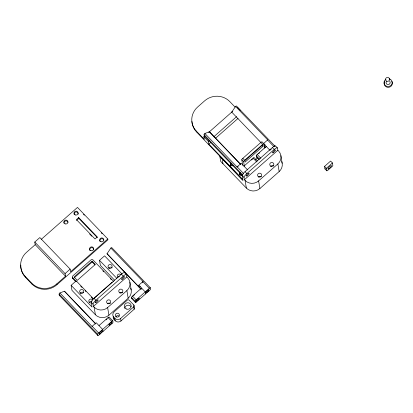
<?xml version="1.0" encoding="UTF-8"?>
<svg xmlns="http://www.w3.org/2000/svg" width="413" height="413" viewBox="0 0 413 413"><rect width="100%" height="100%" fill="white"/><g stroke="black" fill="none" stroke-linecap="round" stroke-linejoin="round"><path stroke-width="0.62" d="M72.533 277.474L72.512 277.897A1.275 1.213 -9.6 0 0 72.833 278.584L75.925 281.805M141.086 289.245L107.013 253.758L110.865 248.048A1.368 0.346 -43.8 0 1 111.809 247.676L150.378 287.84L150.58 289.054A1.368 0.346 -43.8 0 1 149.635 290.349L148.783 291.098A1.368 0.346 -43.8 0 1 148.659 291.211L136.491 301.929A1.368 0.346 -43.8 0 1 135.412 302.414L131.737 298.589L131.535 297.375A1.368 0.346 -43.8 0 1 132.48 296.08L141.566 288.078M231.714 112.145L235.565 106.435A1.368 0.346 -43.8 0 1 236.51 106.064L275.079 146.228A1.368 0.346 -43.8 0 0 274.371 146.414M142.304 282.544L143.006 281.516L110.865 248.048M113.874 317.39L114.799 318.34A4.109 3.918 -9.6 0 0 120.596 318.506L133.719 306.833A1.368 1.306 -9.6 0 0 133.807 304.985L129.192 300.22A1.368 1.306 -9.6 0 0 127.261 300.168L114.138 311.841A4.109 3.918 -9.6 0 0 113.874 317.39L114.287 319.812L115.212 320.767A4.109 3.918 -9.6 0 0 121.009 320.927L134.132 309.254A1.368 1.306 -9.6 0 0 134.215 307.406L133.807 304.985M35.213 244.666L26.473 252.369A17.805 16.99 -9.6 0 0 25.229 276.416L31.656 283.111A17.805 16.99 -9.6 0 0 56.777 283.927L65.517 276.225L35.213 244.666L34.769 242.044L39.839 237.573L70.143 269.131L70.587 271.759L107.793 238.972L77.489 207.414L41.254 239.349M78.702 217.594L76.42 219.602L95.026 238.977L97.308 236.969L78.702 217.594L78.837 218.4L97.442 237.774M76.56 220.408L78.837 218.4M235.095 107.112L229.814 101.613A17.805 16.99 -9.6 0 0 204.698 100.793L197.6 107.05A17.805 16.99 -9.6 0 0 196.361 131.091L204.28 139.341L203.836 136.713L204.791 135.872M208.617 132.506L232.509 111.448M191.921 121.468A17.805 16.99 -9.6 0 0 196.495 131.902L242.705 180.027L242.57 179.216L208.87 144.122L208.426 141.499L209.381 140.652M213.681 136.863L236.623 116.647M208.87 144.122L210.78 142.439M215.56 138.226L238.022 118.433M65.517 276.225L65.073 273.597L70.143 269.131M20.784 265.032A17.805 16.99 -9.6 0 0 25.369 277.221L31.796 283.917A17.805 16.99 -9.6 0 0 56.911 284.738L107.932 239.777L107.793 238.972M92.073 261.14L74.051 277.025L77.267 280.37L95.289 264.49L92.073 261.14L92.213 261.95L95.021 264.878M74.185 277.83L92.213 261.95M130.72 288.176A9.587 9.148 -9.6 0 1 128.185 298.222L108.918 315.191A9.587 9.148 -9.6 0 1 95.398 314.752L71.981 290.37L71.129 285.321L76.198 280.855L93.529 298.904M114.592 280.169L100.369 265.353L99.512 260.309L104.582 255.838L121.918 273.891M242.72 165.293L241.775 159.733A1.275 0.32 -43.8 0 1 241.925 159.351L242.23 158.948A1.647 0.413 -43.8 0 1 242.834 158.339L260.861 142.454A1.631 0.408 -43.8 0 1 261.584 141.917L261.832 141.809A1.275 0.32 -43.8 0 1 262.054 141.865L263.892 143.781L264.619 148.102M235.565 106.435L267.707 139.904A1.368 0.346 -43.8 0 0 267.567 140.022L263.515 143.595L269.942 150.286L271.295 149.098M242.901 176.103A1.368 0.346 -43.8 0 1 242.839 176.026L204.275 135.862L204.068 134.653A1.368 0.346 -43.8 0 1 204.874 133.482L237.016 166.95A1.368 0.346 -43.8 0 1 237.15 166.826L241.207 163.249L247.635 169.95M244.346 165.969L243.613 161.648A1.275 0.32 -43.8 0 1 243.763 161.266L244.068 160.858A1.647 0.413 -43.8 0 1 244.672 160.249L262.694 144.369A1.631 0.408 -43.8 0 1 263.422 143.832L263.67 143.719A1.275 0.32 -43.8 0 1 263.892 143.781M263.019 146.285L244.997 162.17L244.759 160.755L262.782 144.875L263.019 146.285L261.919 145.139M94.252 298.062L112.274 282.182M243.959 166.124L253.045 158.112A1.368 0.346 -43.8 0 1 254.129 157.621L257.392 161.024M258.889 159.526L256.437 156.976L256.236 155.763A1.368 0.346 -43.8 0 1 257.18 154.467L266.266 146.465M71.129 285.321L92.016 307.076L91.196 302.228A4.109 1.032 -43.8 0 1 94.035 298.341L121.407 274.217A4.109 1.032 -43.8 0 1 124.654 272.75L126.492 274.66L126.874 276.922L127.56 277.639A9.587 9.148 -9.6 0 1 126.889 290.587L128.185 298.222M95.398 314.752L94.107 307.122L93.415 306.405L93.033 304.144A4.109 1.032 -43.8 0 1 95.873 300.251L123.244 276.132A4.109 1.032 -43.8 0 1 126.492 274.66M255.554 159.697L257.392 158.081M245.017 171.674L272.389 147.555A4.109 1.032 -43.8 0 1 275.636 146.088L277.469 147.999L277.851 150.26L278.543 150.977A9.587 9.148 -9.6 0 1 277.872 163.925L279.162 171.555L259.901 188.529A9.587 9.148 -9.6 0 1 246.375 188.091L220.671 161.333L219.814 156.284L242.999 180.414L242.178 175.566A4.109 1.032 -43.8 0 1 245.017 171.674L246.85 173.589A4.109 1.032 -43.8 0 0 244.016 177.482L244.398 179.738L245.085 180.455L246.375 188.091M93.415 306.405L126.874 276.922M246.85 173.589L274.227 149.47A4.109 1.032 -43.8 0 1 277.469 147.999M244.398 179.738L277.851 150.26M94.107 307.122A9.587 9.148 -9.6 0 0 107.628 307.561L126.889 290.587M98.986 325.599L108.067 317.592A1.368 0.346 -43.8 0 1 109.151 317.101L112.821 320.927L113.033 322.135A1.368 0.346 -43.8 0 1 112.088 323.431L99.92 334.158A1.368 0.346 -43.8 0 1 99.796 334.267L98.944 335.015A1.368 0.346 -43.8 0 1 97.866 335.506L59.296 295.341L59.09 294.128A1.368 0.346 -43.8 0 1 59.9 292.956L92.037 326.43A1.368 0.346 -43.8 0 1 92.171 326.301L96.229 322.729L102.656 329.424L103.002 331.438M139.14 287.159L138.814 285.202L142.867 281.63A1.368 0.346 -43.8 0 1 143.006 281.516M245.085 180.455A9.587 9.148 -9.6 0 0 258.61 180.899L277.872 163.925M97.866 335.506L97.659 334.293A1.368 0.346 -43.8 0 1 98.599 332.997L111.742 321.417A1.368 0.346 -43.8 0 1 112.821 320.927M135.412 302.414L135.211 301.201A1.368 0.346 -43.8 0 1 136.156 299.905L149.294 288.326A1.368 0.346 -43.8 0 1 150.378 287.84M324.525 166.418L330.606 161.06L332.444 162.97L332.857 165.396A1.368 0.346 -43.8 0 1 331.907 166.692L327.855 170.264A1.368 0.346 -43.8 0 1 326.771 170.755L324.938 168.84L324.525 166.418L326.363 168.334L326.771 170.755M326.363 168.334L332.444 162.97M204.874 133.482L209.401 131.726L240.634 164.312M237.016 166.95L238.146 166.511M59.9 292.956L64.423 291.206L95.646 323.72M237.289 107.235L240.211 110.276M267.567 140.022L273.995 146.713M272.389 147.555L274.227 149.47M231.698 112.078L262.694 144.369M264.026 145.722L265.786 147.637M257.18 154.467L260.856 158.293M256.236 155.763L259.503 159.165M253.045 158.112L256.716 161.937M242.834 158.339L244.672 160.249M241.775 159.733L243.613 161.648M209.37 131.83L240.764 164.524M237.15 166.826L243.577 173.517M204.068 134.653L242.632 174.818A1.368 0.346 -43.8 0 1 243.489 173.599M242.178 175.566L244.016 177.482M203.836 136.713L208.426 141.499M83.421 214.254L84.314 215.183M101.247 232.818L102.135 233.748M142.867 281.63L149.294 288.326M148.267 290.556L148.783 291.098M147.869 290.391L148.659 291.211M89.621 234.016L91.753 236.236M138.814 285.202L145.242 291.903L145.577 293.922M106.998 253.69L141.096 289.177M121.407 274.217L123.244 276.132M99.512 260.309L116.848 278.357M132.48 296.08L136.156 299.905M135.676 301.077L136.491 301.929M131.535 297.375L135.211 301.201M113.751 281.552L92.971 259.911A1.275 1.213 -9.6 0 0 92.285 259.55L91.691 259.56A1.647 1.569 -9.6 0 0 90.927 259.947L72.905 275.827A1.631 1.554 -9.6 0 0 72.394 276.669L72.378 277.092A1.275 1.213 -9.6 0 0 72.693 277.779M102.832 270.845L103.72 271.769M110.348 278.677L111.236 279.596M94.035 298.341L95.873 300.251M76.229 281.459L72.693 277.779L72.833 278.584M80.654 286.064L81.981 287.448M85.073 290.669L85.961 291.588M91.263 297.117L93.033 298.955M108.067 317.592L111.742 321.417M34.769 242.044L65.073 273.597M111.273 322.584L112.088 323.431M91.196 302.228L93.033 304.144M95.785 324.004L64.423 291.206M99.135 333.337L99.92 334.158M92.171 326.301L98.599 332.997M99.28 333.73L99.796 334.267M59.09 294.128L97.659 334.293M280.902 155.66L282.193 163.29M258.61 180.899L259.901 188.529M222.106 158.659L222.963 163.724M196.361 131.091L196.495 131.902M129.919 282.322L131.21 289.957M133.719 306.833L134.132 309.254M120.596 318.506L121.009 320.927M114.799 318.34L115.212 320.767M107.628 307.561L108.918 315.191M56.777 283.927L56.911 284.738M31.656 283.111L31.796 283.917M25.229 276.416L25.369 277.221M64.01 223.185A2.055 1.962 -9.6 0 1 65.61 220.934A2.055 1.962 -9.6 0 1 68.016 222.318M89.905 250.521A2.055 1.962 -9.6 0 1 91.33 247.712A2.055 1.962 -9.6 0 1 93.792 249.695M74.252 214.636A2.055 1.962 -9.6 0 1 75.961 211.967A2.055 1.962 -9.6 0 1 78.202 214.187M99.961 241.414A2.055 1.962 -9.6 0 1 101.257 238.833A2.055 1.962 -9.6 0 1 103.864 240.165M115.852 316.947A2.055 1.962 -9.6 0 1 119.161 316.126M114.287 319.812A4.109 3.918 -9.6 0 1 113.338 316.203M124.752 308.346A3.423 3.268 -9.6 0 1 131.066 306.668M106.064 319.874A2.055 0.516 -43.8 0 1 107.184 318.882M59.813 295.274A1.368 0.346 -43.8 0 1 59.296 295.341M132.253 298.527A1.368 0.346 -43.8 0 1 131.737 298.589M133.657 295.538A2.055 0.516 -43.8 0 1 134.783 294.598M140.415 286.591A2.055 0.516 -43.8 0 1 140.477 286.41M108.686 268.223A2.055 1.962 -9.6 0 1 112.166 267.861M80.298 293.24A2.055 1.962 -9.6 0 1 83.658 292.74M117.798 277.386A2.055 1.962 -9.6 0 1 119.527 276.266M117.875 277.469A2.055 1.962 -9.6 0 1 117.886 274.568A2.055 1.962 -9.6 0 1 120.906 274.8M89.332 302.579A2.055 1.962 -9.6 0 1 91.97 301.387M91.402 302.905A2.055 1.962 -9.6 0 1 88.934 301.671A2.055 1.962 -9.6 0 1 90.096 299.213A2.055 1.962 -9.6 0 1 92.718 300.122M119.847 292.967A2.055 1.962 -9.6 0 1 122.439 292.59M107.561 303.829A2.055 1.962 -9.6 0 1 110.276 303.312M389.149 78.79A4.109 3.918 -9.6 0 1 391.689 84.464A4.109 3.918 -9.6 0 1 385.272 85.481A4.109 3.918 -9.6 0 1 385.954 79.296M391.741 81.299A4.109 3.918 -9.6 0 1 390.91 86.358A4.109 3.918 -9.6 0 1 385.572 86.425A4.109 3.918 -9.6 0 1 384.761 81.392M389.283 79.595A4.109 3.918 -9.6 0 1 390.063 79.864M389.629 81.263A2.055 1.962 -9.6 0 1 389.624 83.906A2.055 1.962 -9.6 0 1 386.867 84.185A2.055 1.962 -9.6 0 1 386.367 81.593M251.455 159.981A2.055 0.516 -43.8 0 1 252.575 159.15M204.791 135.794A1.368 0.346 -43.8 0 1 204.275 135.862M256.953 156.914A1.368 0.346 -43.8 0 1 256.437 156.976M258.497 153.786A2.055 0.516 -43.8 0 1 259.622 152.898M265.115 144.984A2.055 0.516 -43.8 0 1 265.177 144.798M233.051 165.773A2.055 1.962 -9.6 0 1 230.681 163.042M230.738 165.406A2.055 1.962 -9.6 0 1 231.027 163.522M242.23 175.334A2.055 1.962 -9.6 0 1 239.963 172.433M239.922 174.973A2.055 1.962 -9.6 0 1 240.464 172.82M231.079 164.637A1.301 0.325 -43.8 0 1 230.821 164.906M230.253 164.55A1.301 0.325 -43.8 0 1 230.691 164.152M231.884 165.866A2.055 1.962 -9.6 0 1 233.221 165.453M230.697 165.324A2.055 1.962 -9.6 0 1 231.048 163.625M281.702 161.514A9.587 9.148 -9.6 0 1 279.162 171.555M240.727 175.267A2.055 1.962 -9.6 0 1 241.708 174.684M239.876 174.885A2.055 1.962 -9.6 0 1 240.624 172.804M270.706 166.444A2.055 1.962 -9.6 0 1 273.582 166.031M258.667 177.022A2.055 1.962 -9.6 0 1 261.259 176.65M325.454 168.778A1.368 0.346 -43.8 0 1 324.938 168.84M65.161 223.887A2.055 1.962 -9.6 0 0 67.923 221.709A2.055 1.962 -9.6 0 0 64.609 220.537A2.055 1.962 -9.6 0 0 65.161 223.887M90.875 250.66A2.055 1.962 -9.6 0 0 93.637 248.481A2.055 1.962 -9.6 0 0 90.318 247.315A2.055 1.962 -9.6 0 0 90.875 250.66M75.3 214.951A2.055 1.962 -9.6 0 0 78.062 212.772A2.055 1.962 -9.6 0 0 74.743 211.606A2.055 1.962 -9.6 0 0 75.3 214.951M101.009 241.729A2.055 1.962 -9.6 0 0 103.771 239.55A2.055 1.962 -9.6 0 0 100.457 238.378A2.055 1.962 -9.6 0 0 101.009 241.729M116.445 316.941A2.055 1.962 -9.6 0 0 119.414 315.026A2.055 1.962 -9.6 0 0 116.239 313.55A2.055 1.962 -9.6 0 0 116.445 316.941M126.223 308.965A3.423 3.268 -9.6 0 0 131.169 305.775A3.423 3.268 -9.6 0 0 125.877 303.312A3.423 3.268 -9.6 0 0 126.223 308.965M109.848 324.876A2.055 0.516 -43.8 0 0 111.897 322.377A2.055 0.516 -43.8 0 0 109.435 324.045A2.055 0.516 -43.8 0 0 109.848 324.876M100.256 333.327A2.055 0.516 -43.8 0 0 102.305 330.828A2.055 0.516 -43.8 0 0 99.843 332.496A2.055 0.516 -43.8 0 0 100.256 333.327M137.297 300.69A2.055 0.516 -43.8 0 0 139.351 298.186A2.055 0.516 -43.8 0 0 136.884 299.853A2.055 0.516 -43.8 0 0 137.297 300.69M146.889 292.239A2.055 0.516 -43.8 0 0 148.943 289.735A2.055 0.516 -43.8 0 0 146.476 291.397A2.055 0.516 -43.8 0 0 146.889 292.239M109.347 268.285A2.055 1.962 -9.6 0 0 112.109 266.106A2.055 1.962 -9.6 0 0 108.789 264.934A2.055 1.962 -9.6 0 0 109.347 268.285M80.958 293.297A2.055 1.962 -9.6 0 0 83.72 291.119A2.055 1.962 -9.6 0 0 80.406 289.947A2.055 1.962 -9.6 0 0 80.958 293.297M96.084 302.414A2.055 0.516 -43.8 0 0 98.134 299.91A2.055 0.516 -43.8 0 0 95.671 301.578A2.055 0.516 -43.8 0 0 96.084 302.414M122.444 279.183A2.055 0.516 -43.8 0 0 124.494 276.684A2.055 0.516 -43.8 0 0 122.031 278.347A2.055 0.516 -43.8 0 0 122.444 279.183M120.08 292.925A2.055 1.962 -9.6 0 0 122.847 290.747A2.055 1.962 -9.6 0 0 119.527 289.575A2.055 1.962 -9.6 0 0 120.08 292.925M107.917 303.648A2.055 1.962 -9.6 0 0 110.679 301.469A2.055 1.962 -9.6 0 0 107.359 300.297A2.055 1.962 -9.6 0 0 107.917 303.648M386.826 81.216A2.055 1.962 -9.6 0 0 389.588 79.038A2.055 1.962 -9.6 0 0 386.274 77.866A2.055 1.962 -9.6 0 0 386.826 81.216M247.067 175.747A2.055 0.516 -43.8 0 0 249.116 173.248A2.055 0.516 -43.8 0 0 246.654 174.911A2.055 0.516 -43.8 0 0 247.067 175.747M273.427 152.521A2.055 0.516 -43.8 0 0 275.476 150.022A2.055 0.516 -43.8 0 0 273.014 151.685A2.055 0.516 -43.8 0 0 273.427 152.521M271.062 166.263A2.055 1.962 -9.6 0 0 273.824 164.085A2.055 1.962 -9.6 0 0 270.51 162.913A2.055 1.962 -9.6 0 0 271.062 166.263M258.899 176.986A2.055 1.962 -9.6 0 0 261.661 174.802A2.055 1.962 -9.6 0 0 258.342 173.636A2.055 1.962 -9.6 0 0 258.899 176.986M329.042 168.566A2.395 0.599 -43.8 0 0 331.433 165.644A2.395 0.599 -43.8 0 0 328.557 167.59A2.395 0.599 -43.8 0 0 329.042 168.566"/></g></svg>
